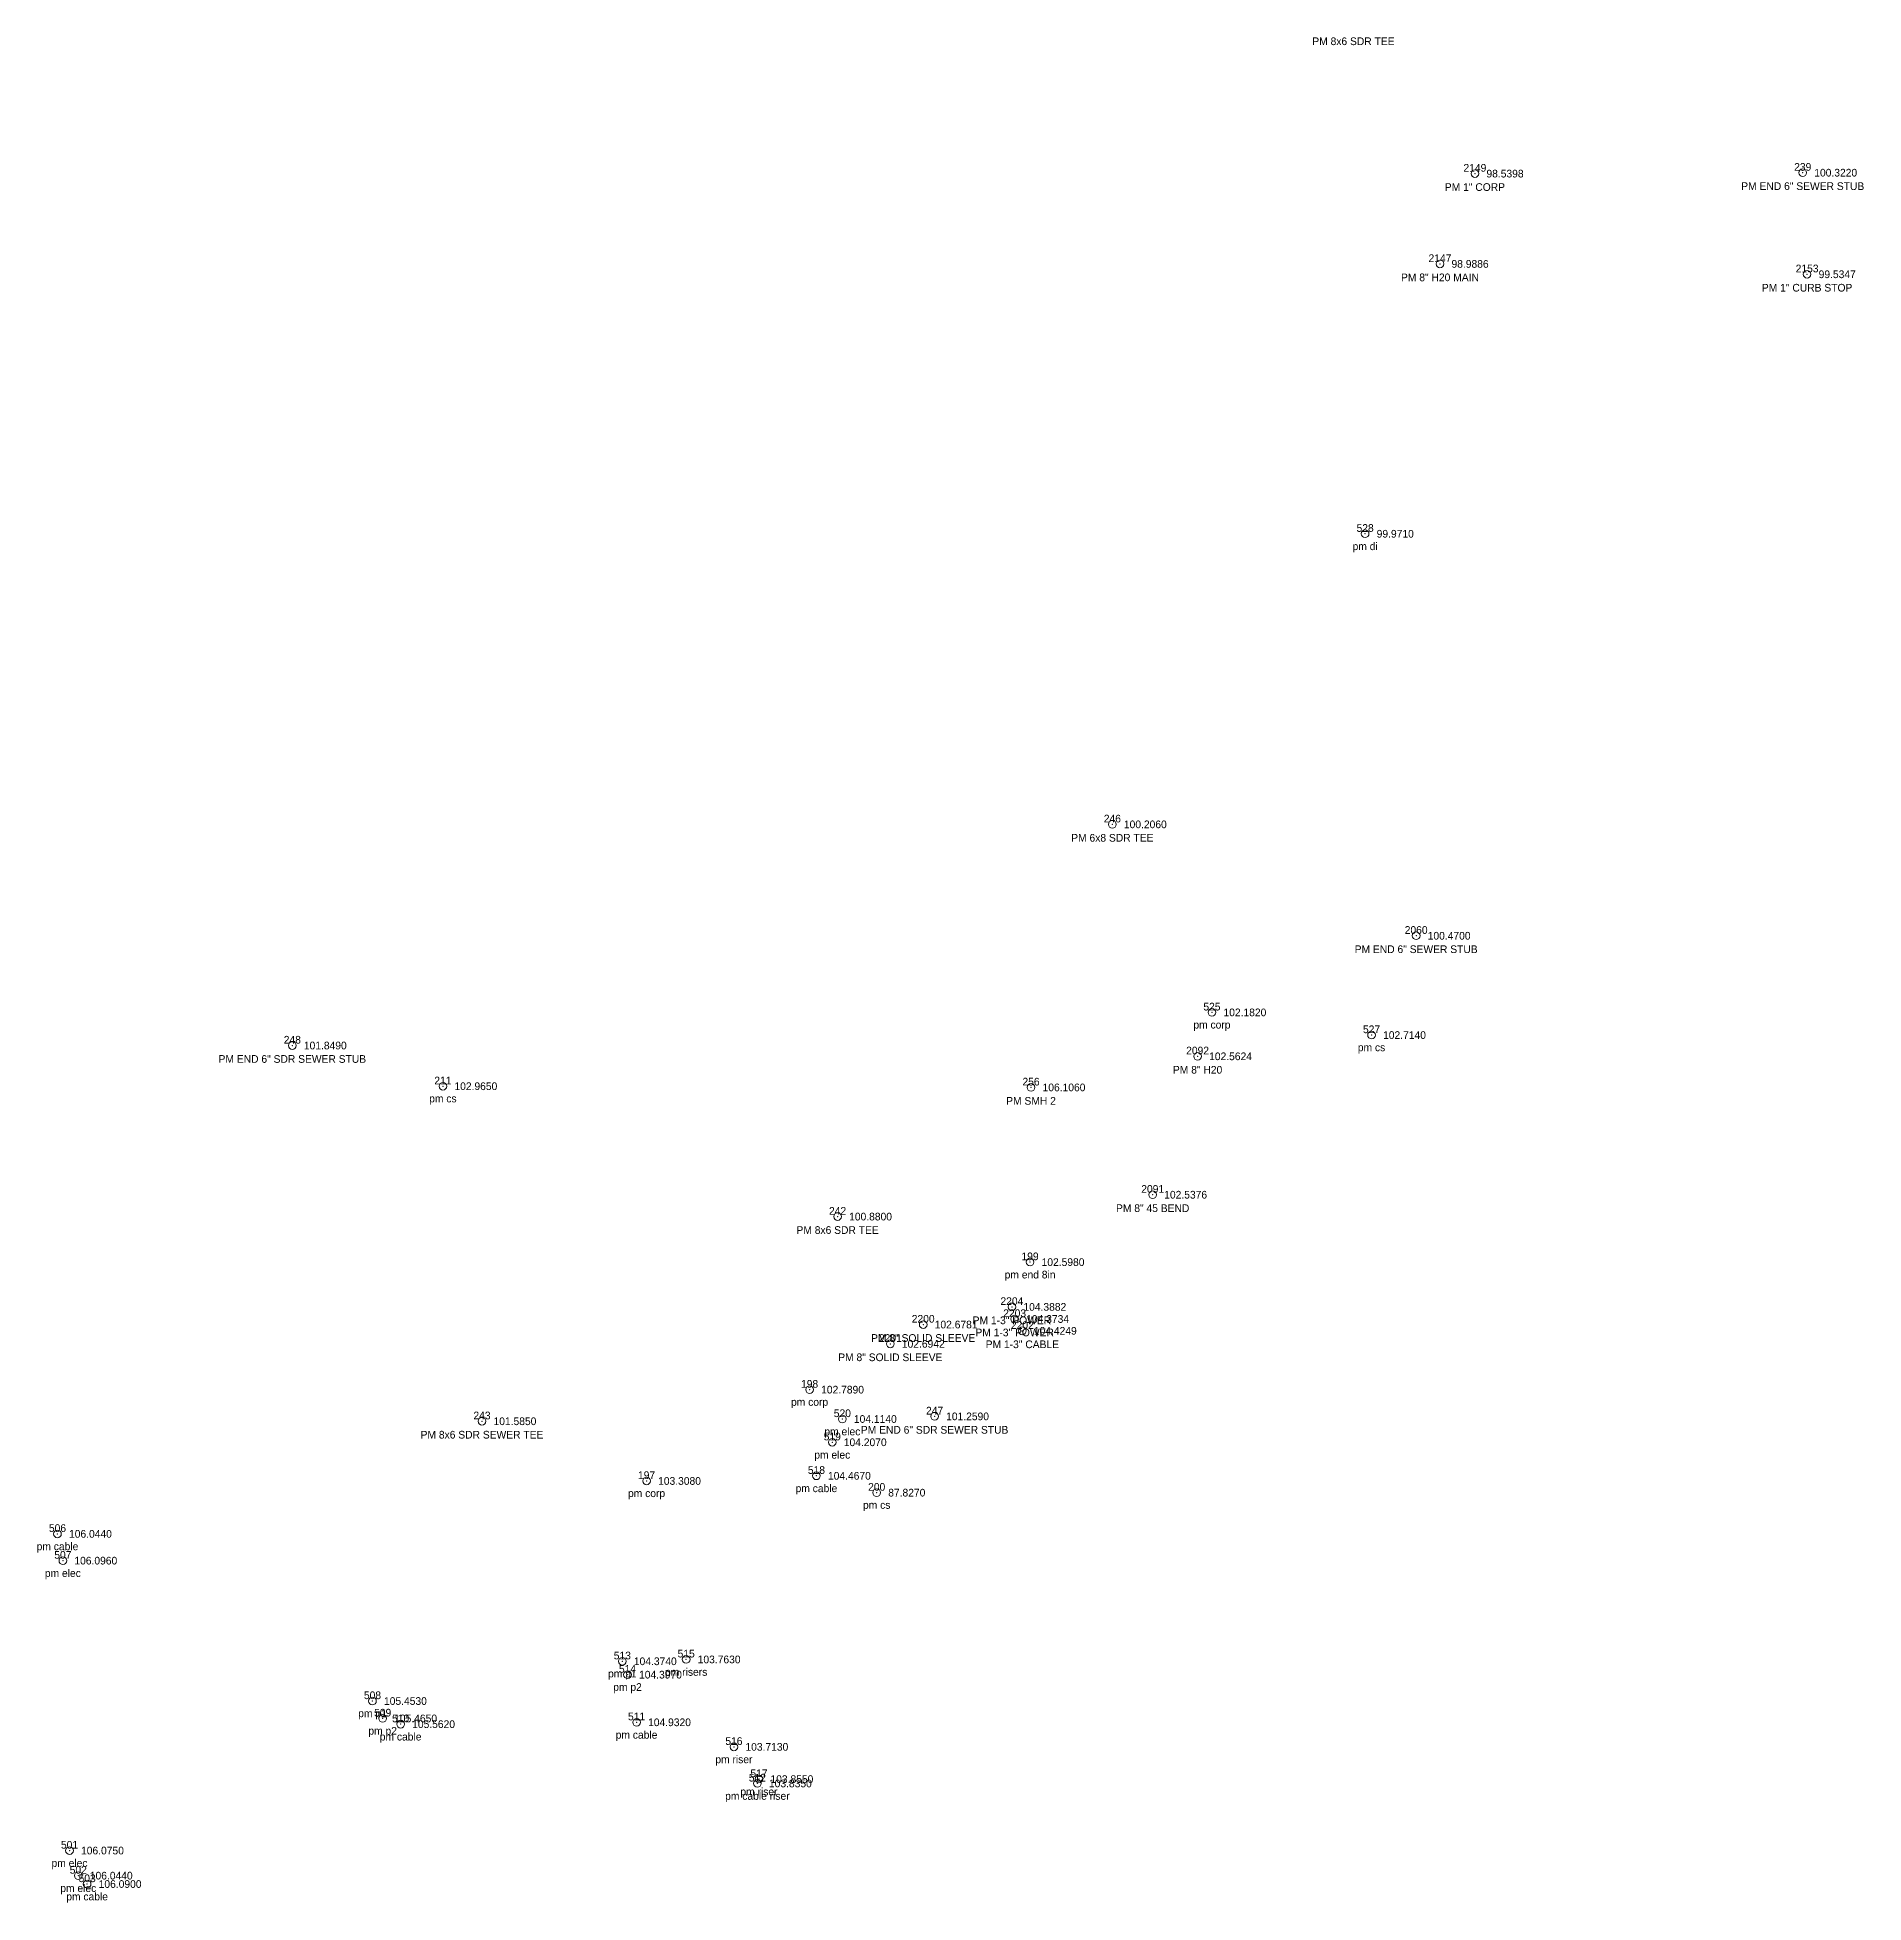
# Model space of a CAD drawing. Extents: x 1196333 to 1196982, y 245092 to 245652.
# Drawn here: x 1196676.8 to 1196795.6, y 245409.4 to 245530.7 of the extents above; entities that cross this region are included whole.
import ezdxf
from ezdxf.enums import TextEntityAlignment as Align

# ---------------------------------------------------------------- set-up
doc = ezdxf.new("R2010")
doc.units = 21
doc.header["$LTSCALE"] = 50
doc.header["$MEASUREMENT"] = 0
for name, color, linetype, lineweight, true_color in [('PNTDESC', 3, 'Continuous', 0, 0x00ff00), ('PNTELEV', 5, 'Continuous', 0, 0x0000ff), ('PNTS', 1, 'Continuous', 0, 0xff0000)]:
    doc.layers.add(name, color=color, linetype=linetype, lineweight=lineweight, true_color=true_color)
doc.layers.add('PNTNO', color=7, linetype='Continuous', lineweight=0)
doc.styles.add('PTXT', font='txt', dxfattribs={"height": 0.304801})

msp = doc.modelspace()

# ---------------------------------------------------------------- linework, layer by layer
at = {"layer": 'PNTS', "linetype": 'Continuous'}
for centre in [(1196770.337, 245521.8664, 98.5398), (1196791.665, 245521.926, 100.322), (1196768.0623, 245515.9928, 98.9886), (1196791.9488, 245515.319, 99.5347), (1196763.195, 245498.439, 99.971), (1196746.75, 245479.538, 100.206), (1196766.5146, 245472.2918, 100.47), (1196753.228, 245467.307, 102.182), (1196763.611, 245465.832, 102.714), (1196693.399, 245465.153, 101.849), (1196752.2939, 245464.45, 102.5624), (1196703.195, 245462.505, 102.965), (1196741.459, 245462.428, 106.106), (1196749.3722, 245455.4479, 102.5376), (1196728.873, 245454.025, 100.88), (1196741.396, 245451.064, 102.598), (1196740.2117, 245448.1526, 104.3882), (1196740.3923, 245447.3643, 104.3734), (1196734.441, 245447.0026, 102.6781), (1196740.8936, 245446.5941, 104.4249), (1196732.3046, 245445.7484, 102.6942), (1196727.051, 245442.768, 102.789), (1196735.185, 245441.03, 101.259), (1196705.738, 245440.713, 101.585), (1196729.184, 245440.859, 104.114), (1196728.527, 245439.346, 104.207), (1196716.445, 245436.83, 103.308), (1196727.497, 245437.165, 104.467), (1196731.417, 245436.068, 87.827), (1196678.12, 245433.387, 106.044), (1196678.469, 245431.646, 106.096), (1196714.868, 245425.1, 104.374), (1196715.205, 245424.229, 104.397), (1196719.021, 245425.22, 103.763), (1196698.613, 245422.514, 105.453), (1196699.276, 245421.382, 105.465), (1196700.445, 245421.01, 105.562), (1196715.793, 245421.131, 104.932), (1196722.127, 245419.534, 103.713), (1196723.657, 245417.154, 103.835), (1196723.756, 245417.436, 103.855), (1196678.902, 245412.789, 106.075), (1196679.473, 245411.157, 106.044), (1196680.049, 245410.611, 106.09)]:
    msp.add_circle(centre, 0.25, dxfattribs=at)
at = {"layer": 'PNTS'}
for p in [(1196770.337, 245521.8664, 98.5398), (1196791.665, 245521.926, 100.322), (1196768.0623, 245515.9928, 98.9886), (1196791.9488, 245515.319, 99.5347), (1196763.195, 245498.439, 99.971), (1196746.75, 245479.538, 100.206), (1196766.5146, 245472.2918, 100.47), (1196753.228, 245467.307, 102.182), (1196763.611, 245465.832, 102.714), (1196693.399, 245465.153, 101.849), (1196752.2939, 245464.45, 102.5624), (1196703.195, 245462.505, 102.965), (1196741.459, 245462.428, 106.106), (1196749.3722, 245455.4479, 102.5376), (1196728.873, 245454.025, 100.88), (1196741.396, 245451.064, 102.598), (1196740.2117, 245448.1526, 104.3882), (1196740.3923, 245447.3643, 104.3734), (1196734.441, 245447.0026, 102.6781), (1196740.8936, 245446.5941, 104.4249), (1196732.3046, 245445.7484, 102.6942), (1196727.051, 245442.768, 102.789), (1196705.738, 245440.713, 101.585), (1196729.184, 245440.859, 104.114), (1196735.185, 245441.03, 101.259), (1196728.527, 245439.346, 104.207), (1196716.445, 245436.83, 103.308), (1196727.497, 245437.165, 104.467), (1196731.417, 245436.068, 87.827), (1196678.12, 245433.387, 106.044), (1196678.469, 245431.646, 106.096), (1196714.868, 245425.1, 104.374), (1196719.021, 245425.22, 103.763), (1196715.205, 245424.229, 104.397), (1196698.613, 245422.514, 105.453), (1196699.276, 245421.382, 105.465), (1196700.445, 245421.01, 105.562), (1196715.793, 245421.131, 104.932), (1196722.127, 245419.534, 103.713), (1196723.657, 245417.154, 103.835), (1196723.756, 245417.436, 103.855), (1196678.902, 245412.789, 106.075), (1196679.473, 245411.157, 106.044), (1196680.049, 245410.611, 106.09)]:
    msp.add_point(p, dxfattribs=at)

# ---------------------------------------------------------------- texts
at = {"layer": 'PNTDESC', "style": 'PTXT'}
for s, p in [('PM 8x6 SDR TEE', (1196762.433, 245530.475, 99.893)), ('PM 1" CORP', (1196770.337, 245520.9914, 98.5398)), ('PM END 6" SEWER STUB', (1196791.665, 245521.051, 100.322)), ('PM 8" H20 MAIN', (1196768.0623, 245515.1178, 98.9886)), ('PM 1" CURB STOP', (1196791.9488, 245514.444, 99.5347)), ('pm di', (1196763.195, 245497.564, 99.971)), ('PM 6x8 SDR TEE', (1196746.75, 245478.663, 100.206)), ('PM END 6" SEWER STUB', (1196766.5146, 245471.4168, 100.47)), ('pm corp', (1196753.228, 245466.432, 102.182)), ('PM END 6" SDR SEWER STUB', (1196693.399, 245464.278, 101.849)), ('pm cs', (1196763.611, 245464.957, 102.714)), ('PM 8" H20', (1196752.2939, 245463.575, 102.5624)), ('pm cs', (1196703.195, 245461.63, 102.965)), ('PM SMH 2', (1196741.459, 245461.553, 106.106)), ('PM 8" 45 BEND', (1196749.3722, 245454.5729, 102.5376)), ('PM 8x6 SDR TEE', (1196728.873, 245453.15, 100.88)), ('pm end 8in', (1196741.396, 245450.189, 102.598)), ('PM 1-3" POWER', (1196740.2117, 245447.2776, 104.3882)), ('PM 8" SOLID SLEEVE', (1196734.441, 245446.1276, 102.6781)), ('PM 1-3" POWER', (1196740.3923, 245446.4893, 104.3734)), ('PM 8" SOLID SLEEVE', (1196732.3046, 245444.8734, 102.6942)), ('PM 1-3" CABLE', (1196740.8936, 245445.7191, 104.4249)), ('pm corp', (1196727.051, 245441.893, 102.789)), ('PM 8x6 SDR SEWER TEE', (1196705.738, 245439.838, 101.585)), ('pm elec', (1196729.184, 245439.984, 104.114)), ('PM END 6" SDR SEWER STUB', (1196735.185, 245440.155, 101.259)), ('pm elec', (1196728.527, 245438.471, 104.207)), ('pm cable', (1196727.497, 245436.29, 104.467)), ('pm corp', (1196716.445, 245435.955, 103.308)), ('pm cs', (1196731.417, 245435.193, 87.827)), ('pm cable', (1196678.12, 245432.512, 106.044)), ('pm elec', (1196678.469, 245430.771, 106.096)), ('pm p1', (1196714.868, 245424.225, 104.374)), ('pm risers', (1196719.021, 245424.345, 103.763)), ('pm p2', (1196715.205, 245423.354, 104.397)), ('pm p1', (1196698.613, 245421.639, 105.453)), ('pm p2', (1196699.276, 245420.507, 105.465)), ('pm cable', (1196700.445, 245420.135, 105.562)), ('pm cable', (1196715.793, 245420.256, 104.932)), ('pm riser', (1196722.127, 245418.659, 103.713)), ('pm cable riser', (1196723.657, 245416.279, 103.835)), ('pm riser', (1196723.756, 245416.561, 103.855)), ('pm elec', (1196678.902, 245411.914, 106.075)), ('pm elec', (1196679.473, 245410.282, 106.044)), ('pm cable', (1196680.049, 245409.736, 106.09))]:
    msp.add_text(s, height=0.5, dxfattribs=at).set_placement(p, align=Align.MIDDLE)
at = {"layer": 'PNTELEV', "style": 'PTXT'}
for s, p in [('98.5398', (1196771.087, 245521.6164, 98.5398)), ('100.3220', (1196792.415, 245521.676, 100.322)), ('98.9886', (1196768.8123, 245515.7428, 98.9886)), ('99.5347', (1196792.6988, 245515.069, 99.5347)), ('99.9710', (1196763.945, 245498.189, 99.971)), ('100.2060', (1196747.5, 245479.288, 100.206)), ('100.4700', (1196767.2646, 245472.0418, 100.47)), ('102.1820', (1196753.978, 245467.057, 102.182)), ('102.7140', (1196764.361, 245465.582, 102.714)), ('101.8490', (1196694.149, 245464.903, 101.849)), ('102.5624', (1196753.0439, 245464.2, 102.5624)), ('102.9650', (1196703.945, 245462.255, 102.965)), ('106.1060', (1196742.209, 245462.178, 106.106)), ('102.5376', (1196750.1222, 245455.1979, 102.5376)), ('100.8800', (1196729.623, 245453.775, 100.88)), ('102.5980', (1196742.146, 245450.814, 102.598)), ('104.3882', (1196740.9617, 245447.9026, 104.3882)), ('104.3734', (1196741.1423, 245447.1143, 104.3734)), ('102.6781', (1196735.191, 245446.7526, 102.6781)), ('104.4249', (1196741.6436, 245446.3441, 104.4249)), ('102.6942', (1196733.0546, 245445.4984, 102.6942)), ('102.7890', (1196727.801, 245442.518, 102.789)), ('101.2590', (1196735.935, 245440.78, 101.259)), ('101.5850', (1196706.488, 245440.463, 101.585)), ('104.1140', (1196729.934, 245440.609, 104.114)), ('104.2070', (1196729.277, 245439.096, 104.207)), ('103.3080', (1196717.195, 245436.58, 103.308)), ('104.4670', (1196728.247, 245436.915, 104.467)), ('87.8270', (1196732.167, 245435.818, 87.827)), ('106.0440', (1196678.87, 245433.137, 106.044)), ('106.0960', (1196679.219, 245431.396, 106.096)), ('104.3740', (1196715.618, 245424.85, 104.374)), ('104.3970', (1196715.955, 245423.979, 104.397)), ('103.7630', (1196719.771, 245424.97, 103.763)), ('105.4530', (1196699.363, 245422.264, 105.453)), ('105.4650', (1196700.026, 245421.132, 105.465)), ('105.5620', (1196701.195, 245420.76, 105.562)), ('104.9320', (1196716.543, 245420.881, 104.932)), ('103.7130', (1196722.877, 245419.284, 103.713)), ('103.8350', (1196724.407, 245416.904, 103.835)), ('103.8550', (1196724.506, 245417.186, 103.855)), ('106.0750', (1196679.652, 245412.539, 106.075)), ('106.0440', (1196680.223, 245410.907, 106.044)), ('106.0900', (1196680.799, 245410.361, 106.09))]:
    msp.add_text(s, height=0.5, dxfattribs=at).set_placement(p)
at = {"layer": 'PNTNO', "style": 'PTXT'}
for s, p in [('2149', (1196770.337, 245522.2414, 98.5398)), ('239', (1196791.665, 245522.301, 100.322)), ('2147', (1196768.0623, 245516.3678, 98.9886)), ('2153', (1196791.9488, 245515.694, 99.5347)), ('528', (1196763.195, 245498.814, 99.971)), ('246', (1196746.75, 245479.913, 100.206)), ('2060', (1196766.5146, 245472.6668, 100.47)), ('525', (1196753.228, 245467.682, 102.182)), ('248', (1196693.399, 245465.528, 101.849)), ('527', (1196763.611, 245466.207, 102.714)), ('2092', (1196752.2939, 245464.825, 102.5624)), ('211', (1196703.195, 245462.88, 102.965)), ('256', (1196741.459, 245462.803, 106.106)), ('2091', (1196749.3722, 245455.8229, 102.5376)), ('242', (1196728.873, 245454.4, 100.88)), ('199', (1196741.396, 245451.439, 102.598)), ('2204', (1196740.2117, 245448.5276, 104.3882)), ('2200', (1196734.441, 245447.3776, 102.6781)), ('2203', (1196740.3923, 245447.7393, 104.3734)), ('2201', (1196732.3046, 245446.1234, 102.6942)), ('2202', (1196740.8936, 245446.9691, 104.4249)), ('198', (1196727.051, 245443.143, 102.789)), ('243', (1196705.738, 245441.088, 101.585)), ('520', (1196729.184, 245441.234, 104.114)), ('247', (1196735.185, 245441.405, 101.259)), ('519', (1196728.527, 245439.721, 104.207)), ('518', (1196727.497, 245437.54, 104.467)), ('197', (1196716.445, 245437.205, 103.308)), ('200', (1196731.417, 245436.443, 87.827)), ('506', (1196678.12, 245433.762, 106.044)), ('507', (1196678.469, 245432.021, 106.096)), ('513', (1196714.868, 245425.475, 104.374)), ('515', (1196719.021, 245425.595, 103.763)), ('514', (1196715.205, 245424.604, 104.397)), ('508', (1196698.613, 245422.889, 105.453)), ('509', (1196699.276, 245421.757, 105.465)), ('510', (1196700.445, 245421.385, 105.562)), ('511', (1196715.793, 245421.506, 104.932)), ('516', (1196722.127, 245419.909, 103.713)), ('512', (1196723.657, 245417.529, 103.835)), ('517', (1196723.756, 245417.811, 103.855)), ('501', (1196678.902, 245413.164, 106.075)), ('502', (1196679.473, 245411.532, 106.044)), ('503', (1196680.049, 245410.986, 106.09))]:
    msp.add_text(s, height=0.5, dxfattribs=at).set_placement(p, align=Align.MIDDLE)

doc.saveas('drawing.dxf')
